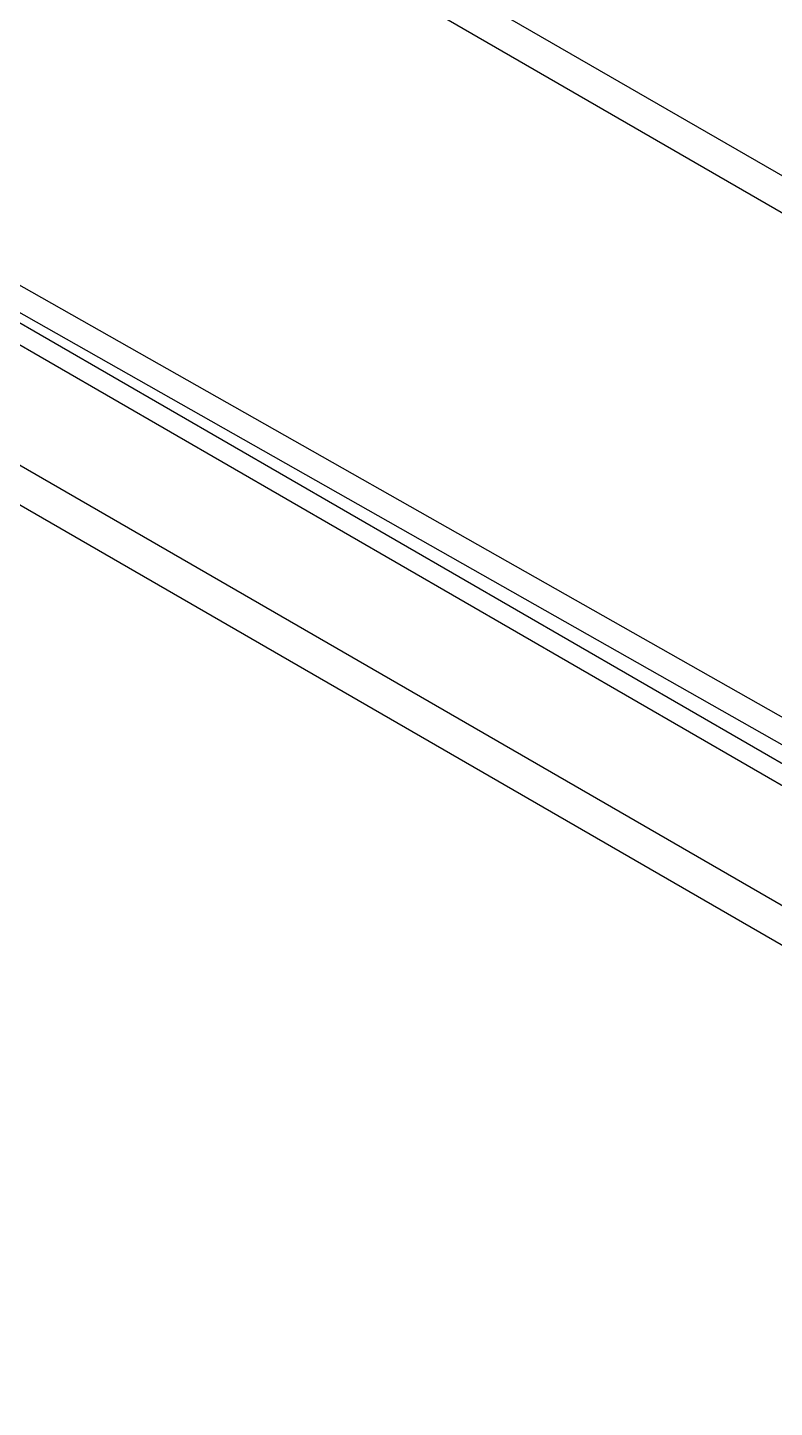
# Model space of a CAD drawing. Extents: x 16.5 to 113.1, y 4.4 to 84.5.
# Drawn here: x 27.153 to 27.816, y 62.056 to 63.281 of the extents above; entities that cross this region are included whole.
import ezdxf

# ---------------------------------------------------------------- set-up
doc = ezdxf.new("R2010")
doc.units = 0
doc.header["$MEASUREMENT"] = 0
doc.layers.add('OBJECT', color=7, linetype='CONTINUOUS')

msp = doc.modelspace()

# ---------------------------------------------------------------- linework, layer by layer
at = {"layer": 'OBJECT'}
for p, q in [((28.6118, 62.6944), (25.2998, 64.6064)), ((25.2998, 64.5738), (28.6118, 62.6618)), ((26.9165, 63.1515), (29.6876, 61.5518)), ((29.697, 61.5265), (26.927, 63.1256)), ((26.8232, 63.0792), (29.6932, 61.4224)), ((26.7905, 63.0628), (29.7142, 61.3749))]:
    msp.add_line(p, q, dxfattribs=at)
at = {"layer": 'OBJECT', "flags": 128}
for points in [[(25.3506, 64.0691), (25.5151, 63.9759), (26.2204, 63.5766), (28.6949, 62.1757)], [(25.4113, 64.0114), (26.079, 63.633), (28.7201, 62.1367)]]:
    msp.add_lwpolyline(points, dxfattribs=at)

doc.saveas('drawing.dxf')
